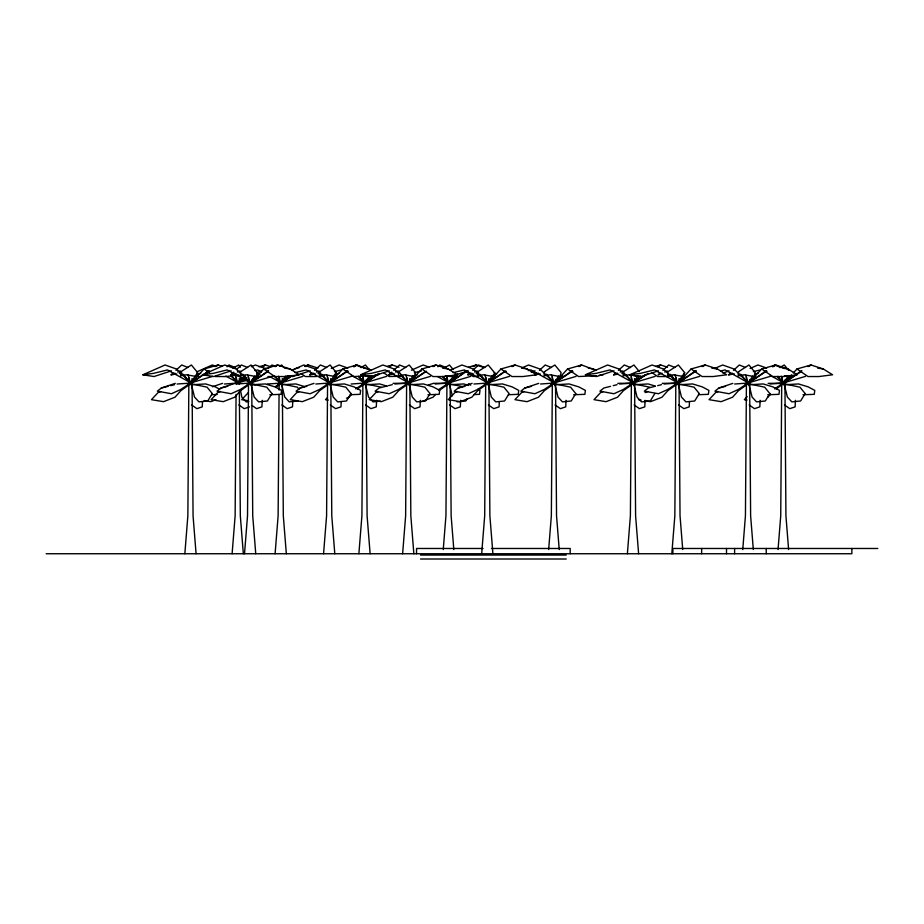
<?xml version="1.0" encoding="UTF-8"?>
<svg xmlns="http://www.w3.org/2000/svg" width="924" height="924" viewBox="0 0 924 924"><rect width="100%" height="100%" fill="white"/><g stroke="black" fill="none" stroke-linecap="round" stroke-linejoin="round"><path stroke-width="1.39" d="M188.889 377.165L187.861 515.777L184.846 553.742M236.07 394.375L235.135 515.777L232.109 553.742M236.128 384.338L236.163 377.165M248.556 377.165L247.528 515.777L244.513 553.742M279.06 394.375L278.124 515.777L275.098 553.742M279.083 390.078L279.152 377.165M327.616 377.165L326.588 515.777L323.562 553.742M362.936 377.165L361.908 515.777L358.882 553.742M406.676 377.165L405.636 515.777L402.621 553.742M446.973 377.165L445.946 515.777L443.254 549.526M485.724 377.165L484.696 515.777L481.67 553.742M552.379 377.165L551.351 515.777L548.66 549.526M631.427 377.165L630.399 515.777L627.384 553.742M675.871 377.165L674.843 515.777L671.817 553.742M746.465 377.165L745.437 515.777L742.757 549.526M781.762 377.165L780.734 515.777L778.054 549.526M202.506 401.617L202.252 406.86L196.916 408.662L191.591 404.943M262.243 400.311L261.919 406.86L256.583 408.662L252.321 405.682M292.827 400.311L292.504 406.86L287.168 408.662L281.843 404.943M341.233 401.617L340.968 406.86L335.631 408.662L330.307 404.943M376.611 400.311L376.287 406.86L370.951 408.662L365.627 404.943M420.351 400.311L420.027 406.86L414.691 408.662L409.367 404.943M460.649 400.311L460.325 406.86L454.989 408.662L449.665 404.943M499.341 401.617L499.076 406.86L493.739 408.662L488.415 404.943M566.054 400.311L565.731 406.86L560.394 408.662L555.07 404.943M645.114 400.311L644.779 406.86L639.454 408.662L634.13 404.943M689.489 401.617L689.223 406.86L683.887 408.662L678.562 404.943M760.14 400.311L759.817 406.86L754.492 408.662L749.156 404.943M795.449 400.311L795.114 406.86L789.789 408.662L784.464 404.943M336.382 372.626L335.25 376.542L325.26 374.786L319.265 375.814L319.739 371.667L330.099 364.992L336.382 372.626L329.291 382.894M684.638 372.626L683.506 376.542L673.515 374.786L667.521 375.814L667.994 371.667L678.355 364.992L684.638 372.626L677.546 382.894M467.117 398.868L465.812 400.993L457.034 401.871M654.827 393.578L650.265 400.993L641.499 401.871L637.04 397.043L633.772 383.795L649.618 387.179M190.575 382.894L196.87 373.77M237.838 382.894L241.776 377.188M250.242 382.894L254.966 376.045M285.551 376.045L280.827 382.894L278.655 376.23M364.61 382.894L369.334 376.045M413.074 376.045L408.35 382.894L405.74 374.901M448.648 382.894L453.372 376.045M487.398 382.894L492.122 376.045M554.053 382.894L558.777 376.045M637.837 376.045L633.113 382.894L630.503 374.901M748.151 382.894L752.864 376.045M783.448 382.894L788.172 376.045M351.582 394.398L349.041 397.216L346.5 398.209M435.62 394.398L433.079 397.216L421.621 401.674M767.879 397.216L770.408 394.398M208.789 371.217L191.233 382.894L204.088 368.976L218.156 364.992L222.245 366.32M246.696 377.442L238.496 382.894L244.929 375.929M268.457 371.217L250.901 382.894L263.756 368.976L277.824 364.992L290.09 368.976L299.399 374.786L285.759 376.542L274.798 376.542L263.756 368.976M292.019 375.883L281.485 382.894L287.918 375.929M347.516 371.217L329.949 382.894L342.816 368.976L356.883 364.992L371.471 370.432M379.325 373.55L365.269 382.894L371.702 375.929M426.565 371.217L409.009 382.894L421.864 368.976L435.932 364.992L448.198 368.976L457.507 374.786L443.867 376.542L432.906 376.542L421.864 368.976M466.863 371.217L449.307 382.894L457.576 373.943M505.624 371.217L488.068 382.894L500.923 368.976L514.991 364.992L527.246 368.976L536.555 374.786L522.926 376.542L511.965 376.542L500.923 368.976M572.279 371.217L554.712 382.894L567.579 368.976L581.635 364.992L596.223 370.432M647.816 373.55L633.772 382.894L640.205 375.929M695.772 371.217L678.204 382.894L691.071 368.976L705.139 364.992L717.394 368.976L726.703 374.786L713.074 376.542L702.113 376.542L691.071 368.976M766.366 371.217L748.81 382.894L761.665 368.976L775.733 364.992L787.987 368.976L797.308 374.786L783.668 376.542L772.707 376.542L761.665 368.976M801.662 371.217L784.106 382.894L791.452 374.936M793.289 372.95L796.962 368.976L811.029 364.992L823.284 368.976L832.605 374.786L818.964 376.542L808.003 376.542L796.962 368.976M248.325 392.573L241.707 399.665L248.429 400.785M327.385 397.643L325.502 399.665L328.182 400.115M747.158 396.627L744.328 399.665L747.019 400.115M176.796 373.954L171.102 374.844L173.031 373.053M175.93 370.362L181.716 364.992L187.953 367.498M227.061 366.782L228.99 364.992L235.216 367.498M236.463 373.954L230.769 374.844L233.668 372.153M236.567 369.473L241.383 364.992L247.62 367.498M268.11 368.572L271.979 364.992L275.71 366.493M315.511 373.954L309.829 374.844L311.758 373.053M314.657 370.362L320.443 364.992L326.68 367.498M353.834 366.782L355.763 364.992L362 367.498M394.571 373.954L388.877 374.844L391.776 372.153M393.705 370.362L399.503 364.992L405.728 367.498M437.872 366.782L439.801 364.992L446.026 367.498M473.631 373.954L467.937 374.844L469.866 373.053M472.765 370.362L478.551 364.992L484.788 367.498M540.274 373.954L534.592 374.844L536.521 373.053M539.42 370.362L545.206 364.992L551.432 367.498M618.041 374.162L613.64 374.844L615.569 373.053M618.468 370.362L624.254 364.992L630.491 367.498M660.013 373.053L658.084 374.844L662.034 373.169M662.912 370.362L668.699 364.992L674.936 367.498M734.372 373.954L728.678 374.844L730.607 373.053M733.506 370.362L739.292 364.992L745.529 367.498M772.66 366.782L774.589 364.992L780.826 367.498M195.01 379.129L191.811 381.959L194.976 379.545M242.273 379.129L239.085 381.959L242.238 379.545M272.303 376.368L250.416 382.894L257.865 376.299M283.137 381.011L287.387 377.246M335.851 377.246L330.538 381.959L336.856 377.038M372.245 376.299L365.858 381.959L371.125 377.881M410.66 381.011L414.911 377.246M457.334 375.363L449.896 381.959L455.151 377.881M488.646 381.959L495.033 376.299M562.739 375.363L555.301 381.959L560.556 377.881M637.548 379.129L634.349 381.959L637.502 379.545M683.044 378.182L678.794 381.959L685.111 377.038M755.774 376.299L749.387 381.959L754.654 377.881M805.509 376.368L783.621 382.894L790.008 377.246M175.271 383.368L161.342 388.011L157.392 391.164L171.414 393.739L180.561 389.582L189.443 383.83M234.939 383.368L221.009 388.011L217.059 391.164L231.081 393.739L240.228 389.582L249.11 383.83M313.998 383.368L300.069 388.011L296.119 391.164L310.141 393.739L319.288 389.582L328.159 383.83M472.106 383.368L458.177 388.011L454.227 391.164L468.249 393.739L477.396 389.582L486.267 383.83M538.75 383.368L524.82 388.011L520.87 391.164L534.904 393.739L544.051 389.582L552.922 383.83M732.847 383.368L718.918 388.011L714.968 391.164L728.99 393.739L738.137 389.582L747.019 383.83M250.416 382.894L258.859 376.207M282.063 382.062L289.443 376.207M409.586 382.062L415.904 377.038M488.634 382.062L493.913 377.881M783.621 382.894L792.064 376.207M189.085 384.811L180.919 390.633L175.006 397.216L163.548 401.674L151.455 399.665L158.073 392.573L160.707 391.545M248.752 384.811L240.587 390.633L234.673 397.216L223.215 401.674L211.122 399.665L217.741 392.573L220.374 391.545M275.849 387.306L279.348 384.811M357.299 388.969L363.132 384.811M406.872 384.811L398.706 390.633L392.781 397.216L381.323 401.674L369.23 399.665L375.849 392.573L378.482 391.545M439.004 390.633L447.17 384.811M485.92 384.811L477.754 390.633L471.829 397.216L460.371 401.674L448.29 399.665L454.897 392.573L457.53 391.545M552.575 384.811L544.409 390.633L538.484 397.216L527.027 401.674L514.945 399.665L521.552 392.573L524.185 391.545M631.623 384.811L623.457 390.633L617.544 397.216L606.075 401.674L593.993 399.665L600.612 392.573L603.245 391.545M676.068 384.811L667.902 390.633L661.977 397.216L650.519 401.674L645.148 400.785M746.661 384.811L738.495 390.633L732.57 397.216L721.113 401.674L709.031 399.665L715.638 392.573L718.271 391.545M776.125 388.969L781.958 384.811M191.233 382.894L203.026 374.705M205.382 373.065L208.916 370.616M238.496 382.894L243.208 379.625M250.901 382.894L268.584 370.616M281.485 382.894L292.1 375.525M329.949 382.894L347.632 370.616M365.269 382.894L378.239 373.885M409.009 382.894L424.335 372.257M449.307 382.894L463.455 373.065M488.068 382.894L502.206 373.065M554.712 382.894L572.395 370.616M633.772 382.894L645.553 374.705M678.204 382.894L695.888 370.616M748.81 382.894L766.493 370.616M784.106 382.894L801.789 370.616M215.812 366.551L218.156 364.992L214.807 366.516M263.074 366.551L265.419 364.992L270.871 366.759M275.479 366.551L277.824 364.992L274.474 366.516M306.063 366.551L308.408 364.992L317.948 368.087M354.539 366.551L356.883 364.992L353.534 366.516M389.859 366.551L392.203 364.992L399.006 367.198M433.587 366.551L435.932 364.992L432.582 366.516M473.897 366.551L476.23 364.992L483.044 367.198M512.647 366.551L514.991 364.992L511.642 366.516M579.302 366.551L581.635 364.992L578.285 366.516M658.35 366.551L660.695 364.992L667.509 367.198M702.794 366.551L705.139 364.992L701.79 366.516M773.388 366.551L775.733 364.992L772.383 366.516M808.685 366.551L811.029 364.992L807.68 366.516M275.26 386.706L280.804 383.113L267.348 384.014M355.717 388.854L363.478 383.83M393.047 383.368L408.327 383.113L398.336 389.582L389.189 393.739L375.167 391.164L379.117 388.011L387.144 385.989M438.646 389.582L447.516 383.83M631.981 383.83L623.099 389.582L613.952 393.739L599.93 391.164L603.88 388.011L610.568 386.336M676.414 383.83L667.544 389.582L658.396 393.739L644.375 391.164L648.325 388.011L655.012 386.336M774.543 388.854L783.425 383.113L768.144 383.368M233.056 368.237L238.646 364.992L240.436 367.174M279.394 366.285L281.635 364.992L283.425 367.174M360.949 367.59L365.419 364.992L369.9 370.443M443.878 368.237L449.457 364.992L453.037 369.357M779.787 367.59L784.257 364.992L788.738 370.443M262.07 366.516L265.419 364.992L259.032 366.805M305.059 366.516L308.408 364.992L304.573 366.077M388.854 366.516L392.203 364.992L387.087 366.435M472.88 366.516L476.23 364.992L468.56 367.163M657.345 366.516L660.695 364.992L655.578 366.435M171.483 370.813L154.019 376.542L142.874 374.786L165.073 364.992L176.345 368.976L188.819 380.907M196.662 371.91L212.335 364.992L216.089 366.32M231.15 370.813L213.687 376.542L202.541 374.786L224.74 364.992L236.013 368.976L249.526 381.901M251.409 366.724L255.324 364.992L266.609 368.976M292.042 370.178L303.788 364.992L315.072 368.976L328.586 381.901M331.277 368.445L339.108 364.992L347.886 368.087M389.258 370.813L371.794 376.542L360.649 374.786L382.848 364.992L394.132 368.976L398.279 372.95M411.399 370.178L423.146 364.992L429.417 367.209M450.15 370.178L461.896 364.992L473.18 368.976L486.694 381.901M522.025 367.868L528.551 364.992L539.835 368.976L553.337 381.901M585.412 374.786L607.611 364.992L618.884 368.976L633.437 382.894L610.002 369.923L596.015 373.365L585.412 374.786L596.558 376.542L614.021 370.813M658.466 370.813L641.002 376.542L629.845 374.786L652.044 364.992L663.328 368.976L675.802 380.907M714.806 368.445L722.637 364.992L733.922 368.976L747.435 381.901M750.103 368.445L757.946 364.992L766.712 368.087M171.102 374.844L175.052 373.169M177.685 372.049L180.319 370.928M230.769 374.844L234.719 373.169M237.352 372.049L239.986 370.928M309.829 374.844L313.779 373.169M316.412 372.049L319.046 370.928M388.877 374.844L392.827 373.169M395.46 372.049L398.094 370.928L407.207 381.808M467.937 374.844L471.887 373.169M474.52 372.049L477.154 370.928M534.592 374.844L538.542 373.169M613.64 374.844L617.59 373.169M620.223 372.049L622.857 370.928M664.668 372.049L667.301 370.928M728.678 374.844L732.628 373.169M299.422 391.545L296.789 392.573L290.182 399.665L302.264 401.674L313.721 397.216L319.646 390.633L328.979 383.98L326.241 384.384M645.044 392.573L647.678 391.545M215.904 399.699L210.811 401.674L204.088 400.566M256.872 372.661L261.735 370.813M310.21 370.813L292.746 376.542L287.168 375.664M468.318 370.813L450.854 376.542L445.276 375.664M531.312 372.199L534.961 370.813M722.972 373.123L729.059 370.813M249.515 406.86L244.179 408.662L238.854 404.943M212.405 386.74L222.534 383.368M428.286 385.054L433.344 383.368L447.239 383.137L435.169 384.014M334.384 374.636L339.443 373.123M412.104 376.542L417.151 375.017M754.481 374.255L758.269 373.123M192.123 382.49L212.636 376.368M239.385 382.49L247.586 380.041M253.06 378.401L257.161 377.188M281.012 382.894L302.887 376.368M330.838 382.49L351.351 376.368M364.795 382.894L386.671 376.368M408.524 382.894L430.411 376.368M450.196 382.49L470.709 376.368M488.946 382.49L509.459 376.368M554.238 382.894L576.114 376.368M634.661 382.49L655.174 376.368M679.094 382.49L699.607 376.368M748.324 382.894L770.212 376.368M294.352 368.976L299.457 367.521M170.709 385.654L174.532 384.673M177.085 384.014L190.552 383.113M224.359 384.014L236.452 383.137M236.752 384.014L248.856 383.137M315.812 384.014L327.904 383.137M351.132 384.014L363.224 383.137M388.484 385.654L392.319 384.673M394.871 384.014L408.327 383.113M473.92 384.014L486.012 383.137M540.575 384.014L552.668 383.137M613.247 385.654L617.07 384.673M619.623 384.014L633.09 383.113L617.809 383.368M657.68 385.654L661.515 384.673M664.067 384.014L676.16 383.137L662.254 383.368M734.661 384.014L746.765 383.137M769.958 384.014L783.425 383.113M161.342 388.011L168.029 386.336M221.009 388.011L227.697 386.336M300.069 388.011L306.756 386.336M458.177 388.011L464.864 386.336M524.82 388.011L531.519 386.336M718.918 388.011L725.606 386.336M254.92 370.616L257.727 369.923L261.423 371.979M294.999 372.672L306.191 369.923L328.39 382.213M334.511 371.644L341.51 369.923M414.356 372.672L421.344 370.963M453.107 372.672L464.298 369.923L486.498 382.213M528.158 370.616L530.953 369.923L553.153 382.213M720.847 370.963L725.04 369.923L747.239 382.213M753.349 371.644L760.337 369.923M179.372 373.539L181.959 373.123M318.099 373.539L320.674 373.123M476.207 373.539L478.782 373.123M621.91 373.539L624.497 373.123M187.526 384.384L190.252 383.98M247.193 384.384L249.919 383.98M277.778 384.384L280.515 383.98M361.561 384.384L364.299 383.98M405.301 384.384L408.038 383.98M445.599 384.384L448.336 383.98M484.361 384.384L487.087 383.98M551.004 384.384L553.742 383.98M630.064 384.384L632.79 383.98M674.497 384.384L677.234 383.98M745.102 384.384L747.828 383.98M780.399 384.384L783.125 383.98M142.874 374.786L153.476 373.365L167.463 369.923L189.663 382.213M196.766 373.897L200.739 373.365M202.541 374.786L213.144 373.365L227.142 369.923L249.33 382.213M360.649 374.786L371.252 373.365L385.25 369.923L408.674 382.894L400.358 374.936M629.845 374.786L640.459 373.365L654.446 369.923L676.645 382.213M238.369 374.959L226.091 376.542L215.13 376.542M320.443 376.01L324.532 375.491M371.633 375.664L353.857 376.542L342.816 368.976M374.359 375.317L378.447 374.786M402.864 376.195L389.177 376.542L383.656 372.753M492.353 375.491L495.079 375.144M596.396 375.664L578.62 376.542L567.579 368.976M599.122 375.317L603.21 374.786M669.992 376.368L672.718 376.01M248.729 401.617L246.223 401.871L241.765 397.043L240.621 390.76M297.99 400.993L289.212 401.871L284.754 397.043L281.485 383.795M380.515 401.12L372.996 401.871L368.537 397.043L365.28 383.795L381.127 387.179M190.945 384.8L205.659 383.945L215.338 386.89L219.716 389.235M250.242 384.107L255.336 384.684M250.612 384.8L265.327 383.945L275.005 386.89L281.566 390.402L281.081 394.329L269.82 394.756M281.196 384.8L295.911 383.945L304.377 386.521M329.66 384.8L344.375 383.945L354.054 386.89L360.626 390.402L360.129 394.329L350.277 394.71M364.98 384.8L379.695 383.945L386.96 386.151M408.72 384.8L423.435 383.945L433.113 386.89L439.674 390.402L439.189 394.329L427.928 394.756M449.018 384.8L463.733 383.945L468.572 385.423M487.768 384.8L502.483 383.945L512.162 386.89L518.734 390.402L518.237 394.329L508.385 394.71M554.423 384.8L569.138 383.945L578.817 386.89L585.377 390.402L584.892 394.329L573.631 394.756M633.483 384.8L648.186 383.945L655.451 386.151M677.916 384.8L692.63 383.945L702.309 386.89L708.881 390.402L708.385 394.329L698.532 394.71M748.509 384.8L763.224 383.945L772.914 386.89L779.475 390.402L778.978 394.329L767.729 394.756M783.818 384.8L798.532 383.945L808.211 386.89L814.772 390.402L814.287 394.329L803.025 394.756M211.561 394.71L217.186 394.49M473.862 394.548L479.487 394.329L479.972 390.402L477.789 389.235M267.879 376.542L271.991 376.542M316.343 376.542L305.382 376.542L300.97 373.515M478.69 376.542L473.204 376.542L465.477 371.24M668.63 376.542L657.669 376.542L652.148 372.753M483.09 548.475L416.551 548.475L416.551 553.742M491.464 548.475L570.2 548.475L570.2 553.742M877.8 548.475L672.88 548.475L672.88 553.742M46.2 553.742L851.87 553.742L851.87 548.475M420.536 555.058L566.216 555.058M420.536 559.008L566.216 559.008M764.414 371.252L767.059 371.379M693.82 371.252L696.465 371.379M570.316 371.252L572.972 371.379M503.672 371.252L506.317 371.379M464.911 371.252L467.567 371.379M345.564 371.252L348.209 371.379M206.837 371.252L209.482 371.379M817.613 368.087L823.284 368.976M782.316 368.087L787.987 368.976M711.723 368.087L717.394 368.976M739.928 375.444L742.711 375.883M588.218 368.087L593.901 368.976M521.575 368.087L527.246 368.976M442.515 368.087L448.198 368.976M363.467 368.087L369.138 368.976M284.407 368.087L290.09 368.976M233.125 374.786L240.09 375.883L233.795 374.786M195.715 375.664L198.498 376.103M638.438 399.665L641.117 400.115M784.407 375.664L789.396 376.542M639.061 376.542L629.071 374.786L623.088 375.814L623.561 371.667L633.91 364.992L639.293 371.54M449.607 375.664L454.608 376.542M365.569 375.664L370.57 376.542M488.068 383.795L503.915 387.179L509.124 393.578L504.562 400.993L495.784 401.871L491.325 397.043L488.45 384.938M449.318 383.795L462.52 386.613M410.337 384.072L424.855 387.179L430.064 393.578L425.502 400.993L416.736 401.871L412.277 397.043L409.009 383.795M282.813 384.072L297.343 387.179L299.076 389.316M770.212 375.387L782.536 382.213M437.872 376.749L447.747 382.213M351.374 375.387L363.709 382.213M270.051 376.749L281.15 382.894L273.874 375.929M225.837 376.068L236.937 382.213M468.422 383.818L470.732 385.135M494.317 372.603L496.638 374.058M256.872 372.753L260.187 375.029M204.088 368.976L209.609 372.753M777.534 376.934L781.692 380.907M442.746 376.934L447.932 381.901M358.708 376.934L363.906 381.901M230.896 375.929L237.122 381.901M777.742 376.368L782.305 381.808M740.621 374.197L747.008 381.808M670.027 374.197L675.49 380.723M625.594 374.197L631.97 381.808M546.534 374.197L552.91 381.808M479.879 374.197L486.255 381.808M442.954 376.368L447.505 381.808M358.916 376.368L363.467 381.808M321.771 374.197L328.147 381.808M275.133 376.368L279.683 381.808M242.723 374.197L249.099 381.808M231.231 375.283L236.694 381.808M183.056 374.197L188.519 380.723M449.688 384.938L452.344 395.784M781.277 376.23L783.009 381.566M745.541 374.901L747.712 381.566M674.947 374.901L677.119 381.566M551.455 374.901L553.626 381.566M484.8 374.901L486.971 381.566M446.477 376.23L448.221 381.566M362.439 376.23L364.183 381.566M326.692 374.901L328.863 381.566M247.632 374.901L249.803 381.566M235.227 374.901L237.399 381.566M187.965 374.901L190.136 381.566M788.611 549.526L785.931 515.777L784.915 380.03M753.314 549.526L750.623 515.777L749.618 380.03M682.721 549.526L680.029 515.777L679.013 378.597M638.611 553.742L635.596 515.777L634.569 378.597M559.216 549.526L556.537 515.777L555.52 380.03M492.908 553.742L489.882 515.777L488.865 378.597M453.811 549.526L451.131 515.777L450.115 380.03M413.848 553.742L410.834 515.777L409.806 378.597M370.12 553.742L367.094 515.777L366.077 380.03M334.8 553.742L331.774 515.777L330.757 378.597M286.325 553.742L283.31 515.777L282.282 378.597M255.74 553.742L252.726 515.777L251.709 380.03M243.335 553.742L240.321 515.777L239.362 391.51M196.073 553.742L193.058 515.777L192.03 378.597M239.293 378.597L239.328 384.338M766.239 548.475L766.239 553.742M734.615 548.475L734.615 553.742M726.507 548.475L726.507 553.742M701.651 548.475L701.651 553.742M181.023 371.667L180.55 375.814L186.532 374.786L196.523 376.542L197.655 372.626L191.383 364.992L181.023 371.667M240.69 371.667L240.217 375.814L246.2 374.786L256.191 376.542L257.322 372.626L251.051 364.992L240.69 371.667M398.798 371.667L398.325 375.814L404.308 374.786L414.298 376.542L415.43 372.626L409.159 364.992L398.798 371.667M477.847 371.667L477.373 375.814L483.368 374.786L493.358 376.542L494.49 372.626L488.207 364.992L477.847 371.667M544.502 371.667L544.028 375.814L550.011 374.786L560.013 376.542L561.134 372.626L554.862 364.992L544.502 371.667M738.599 371.667L738.126 375.814L744.109 374.786L754.1 376.542L755.231 372.626L748.948 364.992L738.599 371.667M212.289 393.578L207.727 400.993L198.96 401.871L194.502 397.043L191.233 383.795L207.08 387.179L212.289 393.578M271.956 393.578L267.394 400.993L258.628 401.871L254.169 397.043L250.901 383.795L266.747 387.179L271.956 393.578M351.016 393.578L346.454 400.993L337.676 401.871L333.218 397.043L329.96 383.795L345.807 387.179L351.016 393.578M575.779 393.578L571.217 400.993L562.439 401.871L557.981 397.043L554.723 383.795L570.57 387.179L575.779 393.578M699.272 393.578L694.709 400.993L685.931 401.871L681.473 397.043L678.216 383.795L694.063 387.179L699.272 393.578M769.865 393.578L765.303 400.993L756.537 401.871L752.078 397.043L748.81 383.795L764.656 387.179L769.865 393.578M805.162 393.578L800.6 400.993L791.833 401.871L787.375 397.043L784.106 383.795L799.953 387.179L805.162 393.578"/></g></svg>
